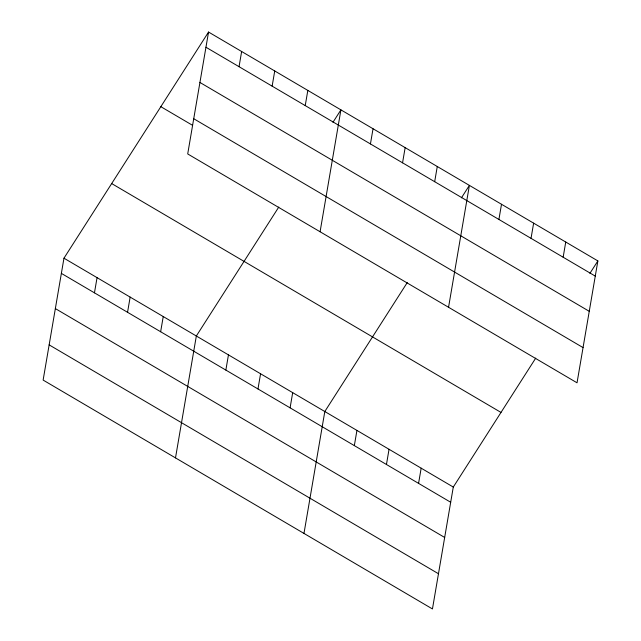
<?xml version="1.0" encoding="UTF-8"?>
<svg xmlns="http://www.w3.org/2000/svg" width="641" height="641" viewBox="0 0 641 641"><rect width="100%" height="100%" fill="white"/><g stroke="black" fill="none" stroke-linecap="round" stroke-linejoin="round"><path stroke-width="0.96" d="M208.549 32.05L187.709 153.944L577.036 382.805L597.869 260.919L208.549 32.05L63.964 258.195L43.131 380.081L432.451 608.95L453.291 487.056L535.732 358.111M94.459 292.841L97.055 277.649M127.551 312.295L130.147 297.095M160.643 331.75L163.247 316.55M239.045 66.696L241.641 51.504M175.498 457.898L196.338 336.004L278.779 207.059M272.137 86.15L274.733 70.959M225.856 370.081L228.452 354.89M305.228 105.605L307.824 90.413M257.978 388.967L260.575 373.767M320.083 231.754L340.916 109.867L332.967 122.303M290.093 407.844L292.689 392.653M370.442 143.937L373.038 128.745M303.978 533.424L324.811 411.53L407.251 282.585M402.556 162.822L405.152 147.63M354.337 445.607L356.933 430.415M434.678 181.699L437.274 166.508M386.451 464.493L389.047 449.293M448.556 307.279L469.396 185.393L461.44 197.829M418.573 483.37L421.169 468.178M498.914 219.462L501.51 204.271M531.036 238.348L533.633 223.156M563.151 257.225L565.747 242.034M589.92 273.354L597.869 260.919M205.953 47.242L595.273 276.111M199.936 82.457L589.255 311.318M193.734 118.729L583.054 347.598M160.835 106.678L192.228 125.131M111.678 183.566L500.998 412.427M63.964 258.195L453.291 487.056M61.368 273.387L450.687 502.256M55.35 308.593L444.67 537.462M49.149 344.874L438.468 573.743"/></g></svg>
